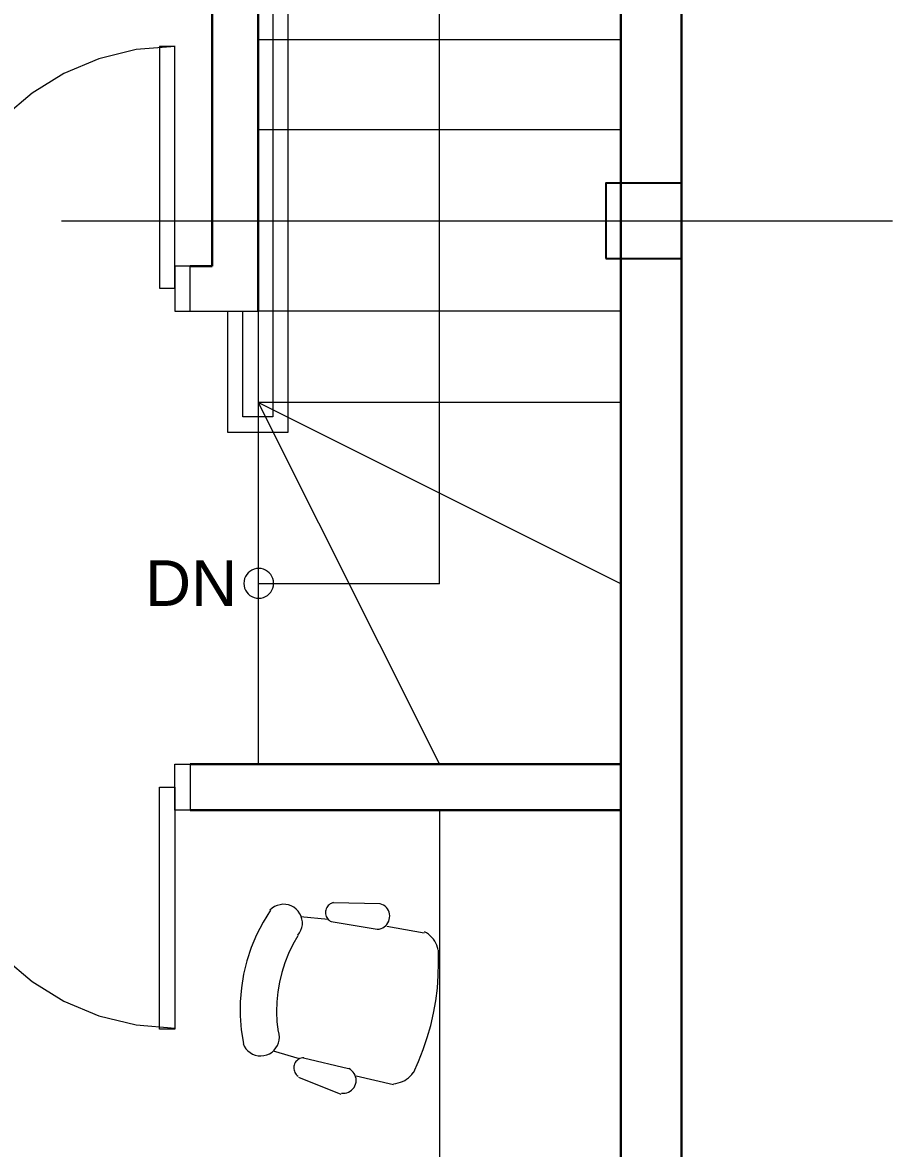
# Model space of a CAD drawing. Header units: millimetres. Extents: x -5796 to 14097, y -6464 to 19186.
# Drawn here: x 8120 to 10998, y 6301 to 10026 of the extents above; entities that cross this region are included whole.
import ezdxf

# ---------------------------------------------------------------- set-up
doc = ezdxf.new("R2010")
doc.units = ezdxf.units.MM
for name, color, linetype in [('ARCH-LINES', 7, 'Continuous'), ('ARCH-TEXT', 7, 'Continuous'), ('COLUMN', 1, 'Continuous')]:
    doc.layers.add(name, color=color, linetype=linetype)
doc.styles.add('Arial', font='arial.ttf')

msp = doc.modelspace()

# ---------------------------------------------------------------- linework, layer by layer
at = {"layer": 'ARCH-LINES', "lineweight": 30}
for points in [[(10300, 12870), (10300, 3001.7)], [(8747.9, 9219.7), (8747.9, 12670)], [(8900.2, 9070.6), (8900.2, 12670)], [(10100, 12670), (10100, 3001.7)], [(8674.9, 9219.7), (8747.9, 9219.7)], [(10100, 7572.4), (8674.9, 7572.4)], [(10100, 7420), (8674.9, 7420)]]:
    msp.add_lwpolyline(points, dxfattribs=at)
at = {"layer": 'ARCH-LINES', "lineweight": 5}
for points in [[(9500.1, 8169.1), (9500.1, 12070.1)], [(10300, 9768.9), (10300, 9956.1)], [(10300, 8458), (10300, 9581.6)], [(9373.2, 9368.9), (8249.5, 9368.9)], [(9747.7, 9368.9), (9560.4, 9368.9)], [(10998.3, 9368.9), (9935, 9368.9)], [(8674.9, 9070.6), (8900.2, 9070.6)], [(10300, 8083.4), (10300, 8270.7)], [(9500.1, 8169.1), (8900.2, 8169.1)], [(10300, 6769.3), (10300, 7896.1)], [(10300, 6394.8), (10300, 6582.1)]]:
    msp.add_lwpolyline(points, dxfattribs=at)
at = {"layer": 'ARCH-LINES', "lineweight": 18}
for points in [[(8998.6, 8670.6), (8998.6, 11568.6)], [(8947.8, 11521), (8947.8, 8721.4)], [(8624.1, 9146.7), (8624.1, 9946.6), (8573.3, 9946.6), (8573.3, 9146.7), (8624.1, 9146.7)], [(8674.9, 9070.6), (8674.9, 9219.7), (8624.1, 9219.7), (8624.1, 9070.6), (8674.9, 9070.6)], [(8798.6, 9070.6), (8798.6, 8670.6)], [(8849.4, 8721.4), (8849.4, 9070.6)], [(8947.8, 8721.4), (8849.4, 8721.4)], [(8798.6, 8670.6), (8998.6, 8670.6)], [(8901.8, 8219.9), (8893.8, 8219.3), (8886.3, 8217.4), (8879.2, 8214.4), (8872.7, 8210.4), (8867, 8205.5), (8862.1, 8199.8), (8858.1, 8193.3), (8855.1, 8186.2), (8853.2, 8178.7), (8852.6, 8170.7)], [(8951, 8170.7), (8950.4, 8178.7), (8948.5, 8186.2), (8945.5, 8193.3), (8941.5, 8199.8), (8936.6, 8205.5), (8930.9, 8210.4), (8924.4, 8214.4), (8917.4, 8217.4), (8909.8, 8219.3), (8901.8, 8219.9)], [(8852.6, 8170.7), (8853.2, 8162.7), (8855.1, 8155.1), (8858.1, 8148.1), (8862.1, 8141.6), (8867, 8135.9), (8872.7, 8131), (8879.2, 8127), (8886.3, 8124), (8893.8, 8122.1), (8901.8, 8121.5)], [(8901.8, 8121.5), (8909.8, 8122.1), (8917.4, 8124), (8924.4, 8127), (8930.9, 8131), (8936.6, 8135.9), (8941.5, 8141.6), (8945.5, 8148.1), (8948.5, 8155.1), (8950.4, 8162.7), (8951, 8170.7)], [(8674.9, 7572.4), (8674.9, 7420), (8624.1, 7420), (8624.1, 7572.4), (8674.9, 7572.4)], [(8624.1, 7496.2), (8624.1, 6696.3), (8573.3, 6696.3), (8573.3, 7496.2), (8624.1, 7496.2)]]:
    msp.add_lwpolyline(points, dxfattribs=at)
at = {"layer": 'ARCH-LINES', "lineweight": 9}
for points in [[(8625.7, 9946.6), (8495.7, 9936.2), (8372.3, 9905.9), (8257.3, 9857.5), (8152.3, 9792.6), (8058.9, 9712.8), (7978.8, 9619.8), (7913.6, 9515.2), (7865, 9400.6), (7834.7, 9277.8), (7824.2, 9148.3)], [(10100, 9968.8), (8900.2, 9968.8)], [(10100, 9670.5), (8900.2, 9670.5)], [(10100, 9368.9), (8900.2, 9368.9)], [(10100, 9070.6), (8900.2, 9070.6)], [(8900.2, 9070.6), (8900.2, 7572.4)], [(10100, 8769), (8900.2, 8769)], [(10100, 8169.1), (8900.2, 8769)], [(8900.2, 8769), (9500.1, 7572.4)], [(7824.2, 7497.8), (7834.7, 7368.3), (7865, 7245.5), (7913.6, 7130.9), (7978.8, 7026.3), (8058.9, 6933.3), (8152.3, 6853.5), (8257.3, 6788.6), (8372.3, 6740.2), (8495.7, 6709.9), (8625.7, 6699.5)], [(9500.1, 6150.4), (10100, 6150.4), (10100, 7420), (9500.1, 7420), (9500.1, 6150.4)], [(9149.5, 7114.7), (9145.3, 7113.6), (9141.4, 7112.1), (9137.7, 7110), (9134.3, 7107.5), (9131.3, 7104.7), (9128.7, 7101.4), (9126.5, 7097.9), (9124.7, 7094.1), (9123.4, 7090), (9122.6, 7085.8)], [(9147.8, 7115.3), (9303.3, 7112.1)], [(8940.8, 7089.1), (8916.1, 7049.5), (8894.8, 7008.3), (8876.9, 6965.8), (8862.5, 6922.1), (8851.6, 6877.5), (8844.2, 6832.1), (8840.4, 6786.3), (8840.3, 6740.2), (8843.8, 6694), (8851.1, 6647.9)], [(9025.7, 7093.1), (9017.8, 7099.1), (9009.2, 7103.7), (9000.2, 7106.9), (8990.9, 7108.6), (8981.5, 7108.9), (8972.1, 7107.7), (8963, 7105.2), (8954.3, 7101.2), (8946.2, 7095.8), (8938.9, 7089.1)], [(9030.9, 7006.3), (9036.9, 7014.3), (9041.3, 7022.9), (9044.4, 7032), (9046, 7041.3), (9046.1, 7050.8), (9044.8, 7060.1), (9042.2, 7069.2), (9038.1, 7077.8), (9032.6, 7085.8), (9025.7, 7093.1)], [(9122.6, 7085.8), (9122.4, 7081.4), (9122.7, 7077.2), (9123.6, 7073.1), (9125, 7069.1), (9126.8, 7065.4), (9129.1, 7061.9), (9131.8, 7058.7), (9135, 7055.9), (9138.5, 7053.5), (9142.3, 7051.5)], [(9334.8, 7064.6), (9335, 7070.9), (9334.4, 7076.9), (9332.9, 7082.8), (9330.6, 7088.3), (9327.6, 7093.5), (9323.9, 7098.1), (9319.6, 7102.3), (9314.7, 7105.8), (9309.2, 7108.6), (9303.3, 7110.7)], [(9131.9, 7058.2), (9039.9, 7067.7)], [(9141.4, 7051.8), (9293.8, 7026.4)], [(9294.1, 7026.5), (9300.3, 7027.2), (9306.2, 7028.8), (9311.8, 7031.1), (9316.9, 7034.2), (9321.5, 7038), (9325.6, 7042.4), (9329, 7047.3), (9331.7, 7052.7), (9333.7, 7058.5), (9334.8, 7064.6)], [(9030.7, 7004.8), (9014.2, 6975.8), (8999.8, 6945.9), (8987.6, 6915.1), (8977.6, 6883.6), (8969.9, 6851.5), (8964.5, 6819), (8961.4, 6786.1), (8960.6, 6753), (8962.1, 6719.8), (8966, 6686.7)], [(9449.3, 7013.7), (9325.5, 7036)], [(9495.4, 6958.3), (9493.6, 6965.9), (9491, 6973.3), (9487.8, 6980.4), (9484, 6987.1), (9479.6, 6993.5), (9474.6, 6999.4), (9469.1, 7004.8), (9463.1, 7009.8), (9456.6, 7014.1), (9449.7, 7017.9)], [(9413.3, 6550.9), (9430.6, 6589.2), (9446, 6628.3), (9459.3, 6668), (9470.7, 6708.2), (9480, 6748.9), (9487.3, 6790.1), (9492.6, 6831.6), (9495.8, 6873.3), (9496.9, 6915.3), (9496, 6957.3)], [(8928.3, 6610.8), (8937.4, 6614.8), (8945.6, 6620), (8952.7, 6626.4), (8958.8, 6633.7), (8963.6, 6641.8), (8967.1, 6650.5), (8969.3, 6659.7), (8970.1, 6669.3), (8969.3, 6679), (8967, 6688.7)], [(8849.9, 6648.4), (8854, 6639.3), (8859.4, 6631.2), (8865.8, 6624.2), (8873.2, 6618.2), (8881.4, 6613.5), (8890.2, 6610.1), (8899.4, 6608.1), (8908.9, 6607.4), (8918.6, 6608.3), (8928.3, 6610.8)], [(9036.7, 6597.9), (8951, 6623.3)], [(9050.5, 6601.1), (9046.2, 6600.8), (9042, 6599.9), (9038.1, 6598.5), (9034.3, 6596.6), (9030.9, 6594.3), (9027.7, 6591.6), (9024.9, 6588.5), (9022.5, 6585.1), (9020.5, 6581.3), (9019, 6577.2)], [(9049.4, 6601.1), (9198.6, 6566.2)], [(9019, 6577.2), (9018.1, 6573), (9017.7, 6568.8), (9017.8, 6564.5), (9018.5, 6560.4), (9019.6, 6556.4), (9021.3, 6552.6), (9023.4, 6549), (9026, 6545.7), (9029, 6542.7), (9032.5, 6540.1)], [(9222.2, 6514.2), (9223.5, 6520.3), (9224, 6526.4), (9223.6, 6532.4), (9222.3, 6538.2), (9220.3, 6543.9), (9217.5, 6549.1), (9214, 6554), (9209.8, 6558.3), (9205, 6562.1), (9199.6, 6565.2)], [(9033.5, 6537.6), (9173.2, 6480.5)], [(9347.8, 6512.2), (9224, 6540.8)], [(9347.4, 6515.5), (9355.3, 6516.3), (9362.9, 6517.8), (9370.4, 6520), (9377.6, 6522.8), (9384.5, 6526.3), (9391, 6530.4), (9397.2, 6535.1), (9402.9, 6540.4), (9408.1, 6546.2), (9412.8, 6552.6)], [(9175.2, 6484.1), (9181.4, 6483.7), (9187.5, 6484.1), (9193.4, 6485.4), (9199, 6487.6), (9204.2, 6490.4), (9209, 6494), (9213.3, 6498.2), (9216.9, 6503), (9219.9, 6508.3), (9222.2, 6514.2)]]:
    msp.add_lwpolyline(points, dxfattribs=at)
at = {"layer": 'COLUMN'}
msp.add_lwpolyline([(10050, 9245), (10300, 9245), (10300, 9495), (10050, 9495)], close=True, dxfattribs=at)

# ---------------------------------------------------------------- texts
at = {"layer": 'ARCH-TEXT', "style": 'Arial'}
msp.add_text('DN', height=150.84, dxfattribs=at).set_placement((8525.7, 8096.1))

doc.saveas('drawing.dxf')
